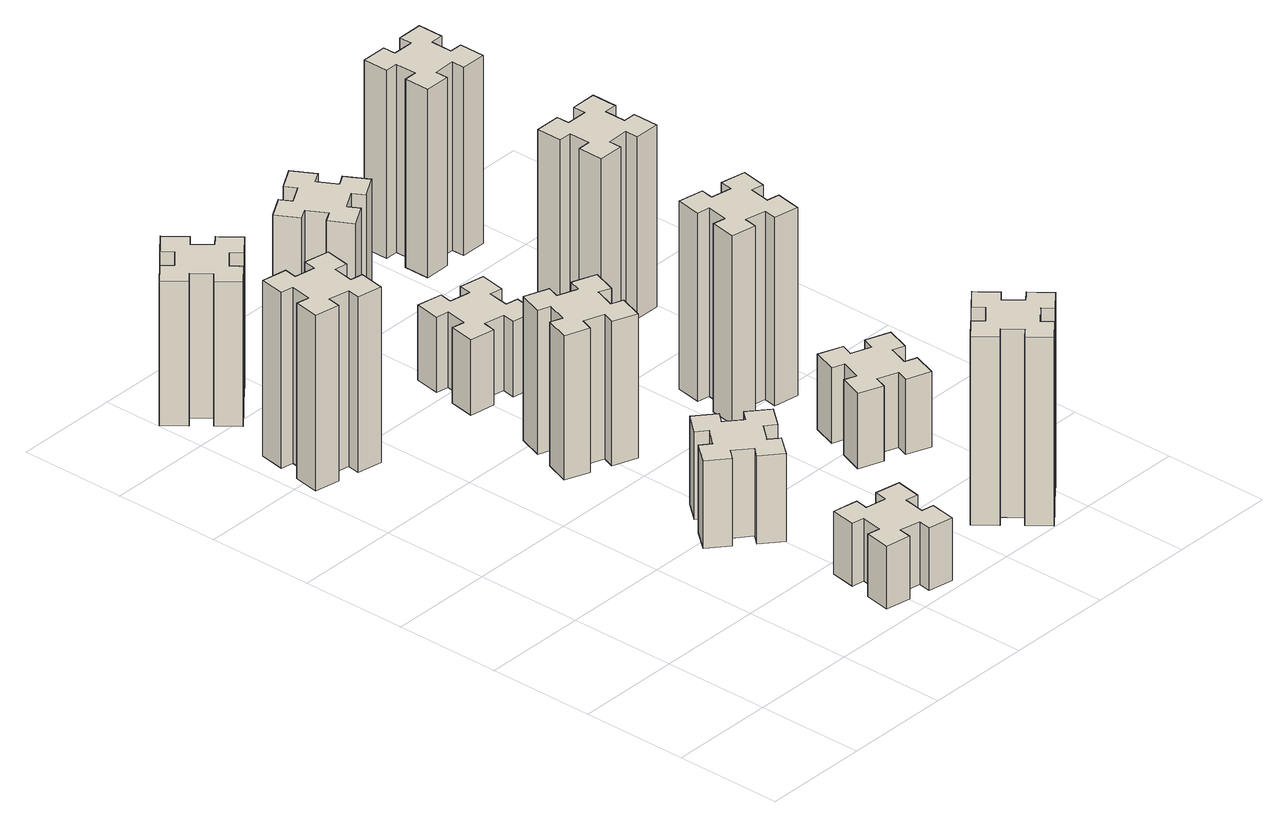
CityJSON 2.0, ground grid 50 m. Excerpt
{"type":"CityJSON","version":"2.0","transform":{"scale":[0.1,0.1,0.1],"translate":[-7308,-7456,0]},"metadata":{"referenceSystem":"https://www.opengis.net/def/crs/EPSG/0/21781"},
"CityObjects":{
"building1":{"type":"Building","attributes":{"class":"1000","function":"1000","usage":"1000","yearOfConstruction":2016,"roofType":"1000","measuredHeight":84,"storeysAboveGround":30,"storeysBelowGround":0},"geometry":[{"type":"Solid","lod":"1","boundaries":[[[[0,1,2,3,4,5,6,7,8,9,10,11,12,13,14,15,16,17,18,19]],[[17,16,20,21]],[[16,15,22,20]],[[15,14,23,22]],[[14,13,24,23]],[[13,12,25,24]],[[12,11,26,25]],[[11,10,27,26]],[[10,9,28,27]],[[9,8,29,28]],[[8,7,30,29]],[[7,6,31,30]],[[6,5,32,31]],[[5,4,33,32]],[[4,3,34,33]],[[3,2,35,34]],[[2,1,36,35]],[[1,0,37,36]],[[0,19,38,37]],[[19,18,39,38]],[[18,17,21,39]],[[24,25,26,27,28,29,30,31,32,33,34,35,36,37,38,39,21,20,22,23]]]]}]},
"building2":{"type":"Building","attributes":{"class":"1000","function":"1000","usage":"1000","yearOfConstruction":2016,"roofType":"1000","measuredHeight":30,"storeysAboveGround":30,"storeysBelowGround":0},"geometry":[{"type":"Solid","lod":"1","boundaries":[[[[40,41,42,43,44,45,46,47,48,49,50,51,52,53,54,55,56,57,58,59]],[[57,56,60,61]],[[56,55,62,60]],[[55,54,63,62]],[[54,53,64,63]],[[53,52,65,64]],[[52,51,66,65]],[[51,50,67,66]],[[50,49,68,67]],[[49,48,69,68]],[[48,47,70,69]],[[47,46,71,70]],[[46,45,72,71]],[[45,44,73,72]],[[44,43,74,73]],[[43,42,75,74]],[[42,41,76,75]],[[41,40,77,76]],[[40,59,78,77]],[[59,58,79,78]],[[58,57,61,79]],[[64,65,66,67,68,69,70,71,72,73,74,75,76,77,78,79,61,60,62,63]]]]}]},
"building3":{"type":"Building","attributes":{"class":"1000","function":"1000","usage":"1000","yearOfConstruction":2016,"roofType":"1000","measuredHeight":69,"storeysAboveGround":30,"storeysBelowGround":0},"geometry":[{"type":"Solid","lod":"1","boundaries":[[[[80,81,82,83,84,85,86,87,88,89,90,91,92,93,94,95,96,97,98,99]],[[97,96,100,101]],[[96,95,102,100]],[[95,94,103,102]],[[94,93,104,103]],[[93,92,105,104]],[[92,91,106,105]],[[91,90,107,106]],[[90,89,108,107]],[[89,88,109,108]],[[88,87,110,109]],[[87,86,111,110]],[[86,85,112,111]],[[85,84,113,112]],[[84,83,114,113]],[[83,82,115,114]],[[82,81,116,115]],[[81,80,117,116]],[[80,99,118,117]],[[99,98,119,118]],[[98,97,101,119]],[[104,105,106,107,108,109,110,111,112,113,114,115,116,117,118,119,101,100,102,103]]]]}]},
"building4":{"type":"Building","attributes":{"class":"1000","function":"1000","usage":"1000","yearOfConstruction":2016,"roofType":"1000","measuredHeight":42,"storeysAboveGround":30,"storeysBelowGround":0},"geometry":[{"type":"Solid","lod":"1","boundaries":[[[[120,121,122,123,124,125,126,127,128,129,130,131,132,133,134,135,136,137,138,139]],[[137,136,140,141]],[[136,135,142,140]],[[135,134,143,142]],[[134,133,144,143]],[[133,132,145,144]],[[132,131,146,145]],[[131,130,147,146]],[[130,129,148,147]],[[129,128,149,148]],[[128,127,150,149]],[[127,126,151,150]],[[126,125,152,151]],[[125,124,153,152]],[[124,123,154,153]],[[123,122,155,154]],[[122,121,156,155]],[[121,120,157,156]],[[120,139,158,157]],[[139,138,159,158]],[[138,137,141,159]],[[144,145,146,147,148,149,150,151,152,153,154,155,156,157,158,159,141,140,142,143]]]]}]},
"building5":{"type":"Building","attributes":{"class":"1000","function":"1000","usage":"1000","yearOfConstruction":2016,"roofType":"1000","measuredHeight":69,"storeysAboveGround":30,"storeysBelowGround":0},"geometry":[{"type":"Solid","lod":"1","boundaries":[[[[160,161,162,163,164,165,166,167,168,169,170,171,172,173,174,175,176,177,178,179]],[[177,176,180,181]],[[176,175,182,180]],[[175,174,183,182]],[[174,173,184,183]],[[173,172,185,184]],[[172,171,186,185]],[[171,170,187,186]],[[170,169,188,187]],[[169,168,189,188]],[[168,167,190,189]],[[167,166,191,190]],[[166,165,192,191]],[[165,164,193,192]],[[164,163,194,193]],[[163,162,195,194]],[[162,161,196,195]],[[161,160,197,196]],[[160,179,198,197]],[[179,178,199,198]],[[178,177,181,199]],[[184,185,186,187,188,189,190,191,192,193,194,195,196,197,198,199,181,180,182,183]]]]}]},
"building6":{"type":"Building","attributes":{"class":"1000","function":"1000","usage":"1000","yearOfConstruction":2016,"roofType":"1000","measuredHeight":36,"storeysAboveGround":30,"storeysBelowGround":0},"geometry":[{"type":"Solid","lod":"1","boundaries":[[[[200,201,202,203,204,205,206,207,208,209,210,211,212,213,214,215,216,217,218,219]],[[217,216,220,221]],[[216,215,222,220]],[[215,214,223,222]],[[214,213,224,223]],[[213,212,225,224]],[[212,211,226,225]],[[211,210,227,226]],[[210,209,228,227]],[[209,208,229,228]],[[208,207,230,229]],[[207,206,231,230]],[[206,205,232,231]],[[205,204,233,232]],[[204,203,234,233]],[[203,202,235,234]],[[202,201,236,235]],[[201,200,237,236]],[[200,219,238,237]],[[219,218,239,238]],[[218,217,221,239]],[[224,225,226,227,228,229,230,231,232,233,234,235,236,237,238,239,221,220,222,223]]]]}]},
"building7":{"type":"Building","attributes":{"class":"1000","function":"1000","usage":"1000","yearOfConstruction":2016,"roofType":"1000","measuredHeight":90,"storeysAboveGround":30,"storeysBelowGround":0},"geometry":[{"type":"Solid","lod":"1","boundaries":[[[[240,241,242,243,244,245,246,247,248,249,250,251,252,253,254,255,256,257,258,259]],[[257,256,260,261]],[[256,255,262,260]],[[255,254,263,262]],[[254,253,264,263]],[[253,252,265,264]],[[252,251,266,265]],[[251,250,267,266]],[[250,249,268,267]],[[249,248,269,268]],[[248,247,270,269]],[[247,246,271,270]],[[246,245,272,271]],[[245,244,273,272]],[[244,243,274,273]],[[243,242,275,274]],[[242,241,276,275]],[[241,240,277,276]],[[240,259,278,277]],[[259,258,279,278]],[[258,257,261,279]],[[264,265,266,267,268,269,270,271,272,273,274,275,276,277,278,279,261,260,262,263]]]]}]},
"building8":{"type":"Building","attributes":{"class":"1000","function":"1000","usage":"1000","yearOfConstruction":2016,"roofType":"1000","measuredHeight":63,"storeysAboveGround":30,"storeysBelowGround":0},"geometry":[{"type":"Solid","lod":"1","boundaries":[[[[280,281,282,283,284,285,286,287,288,289,290,291,292,293,294,295,296,297,298,299]],[[297,296,300,301]],[[296,295,302,300]],[[295,294,303,302]],[[294,293,304,303]],[[293,292,305,304]],[[292,291,306,305]],[[291,290,307,306]],[[290,289,308,307]],[[289,288,309,308]],[[288,287,310,309]],[[287,286,311,310]],[[286,285,312,311]],[[285,284,313,312]],[[284,283,314,313]],[[283,282,315,314]],[[282,281,316,315]],[[281,280,317,316]],[[280,299,318,317]],[[299,298,319,318]],[[298,297,301,319]],[[304,305,306,307,308,309,310,311,312,313,314,315,316,317,318,319,301,300,302,303]]]]}]},
"building9":{"type":"Building","attributes":{"class":"1000","function":"1000","usage":"1000","yearOfConstruction":2016,"roofType":"1000","measuredHeight":36,"storeysAboveGround":30,"storeysBelowGround":0},"geometry":[{"type":"Solid","lod":"1","boundaries":[[[[320,321,322,323,324,325,326,327,328,329,330,331,332,333,334,335,336,337,338,339]],[[337,336,340,341]],[[336,335,342,340]],[[335,334,343,342]],[[334,333,344,343]],[[333,332,345,344]],[[332,331,346,345]],[[331,330,347,346]],[[330,329,348,347]],[[329,328,349,348]],[[328,327,350,349]],[[327,326,351,350]],[[326,325,352,351]],[[325,324,353,352]],[[324,323,354,353]],[[323,322,355,354]],[[322,321,356,355]],[[321,320,357,356]],[[320,339,358,357]],[[339,338,359,358]],[[338,337,341,359]],[[344,345,346,347,348,349,350,351,352,353,354,355,356,357,358,359,341,340,342,343]]]]}]},
"building10":{"type":"Building","attributes":{"class":"1000","function":"1000","usage":"1000","yearOfConstruction":2016,"roofType":"1000","measuredHeight":90,"storeysAboveGround":30,"storeysBelowGround":0},"geometry":[{"type":"Solid","lod":"1","boundaries":[[[[360,361,362,363,364,365,366,367,368,369,370,371,372,373,374,375,376,377,378,379]],[[377,376,380,381]],[[376,375,382,380]],[[375,374,383,382]],[[374,373,384,383]],[[373,372,385,384]],[[372,371,386,385]],[[371,370,387,386]],[[370,369,388,387]],[[369,368,389,388]],[[368,367,390,389]],[[367,366,391,390]],[[366,365,392,391]],[[365,364,393,392]],[[364,363,394,393]],[[363,362,395,394]],[[362,361,396,395]],[[361,360,397,396]],[[360,379,398,397]],[[379,378,399,398]],[[378,377,381,399]],[[384,385,386,387,388,389,390,391,392,393,394,395,396,397,398,399,381,380,382,383]]]]}]},
"building11":{"type":"Building","attributes":{"class":"1000","function":"1000","usage":"1000","yearOfConstruction":2016,"roofType":"1000","measuredHeight":87,"storeysAboveGround":30,"storeysBelowGround":0},"geometry":[{"type":"Solid","lod":"1","boundaries":[[[[400,401,402,403,404,405,406,407,408,409,410,411,412,413,414,415,416,417,418,419]],[[417,416,420,421]],[[416,415,422,420]],[[415,414,423,422]],[[414,413,424,423]],[[413,412,425,424]],[[412,411,426,425]],[[411,410,427,426]],[[410,409,428,427]],[[409,408,429,428]],[[408,407,430,429]],[[407,406,431,430]],[[406,405,432,431]],[[405,404,433,432]],[[404,403,434,433]],[[403,402,435,434]],[[402,401,436,435]],[[401,400,437,436]],[[400,419,438,437]],[[419,418,439,438]],[[418,417,421,439]],[[424,425,426,427,428,429,430,431,432,433,434,435,436,437,438,439,421,420,422,423]]]]}]},
"building12":{"type":"Building","attributes":{"class":"1000","function":"1000","usage":"1000","yearOfConstruction":2016,"roofType":"1000","measuredHeight":90,"storeysAboveGround":30,"storeysBelowGround":0},"geometry":[{"type":"Solid","lod":"1","boundaries":[[[[440,441,442,443,444,445,446,447,448,449,450,451,452,453,454,455,456,457,458,459]],[[457,456,460,461]],[[456,455,462,460]],[[455,454,463,462]],[[454,453,464,463]],[[453,452,465,464]],[[452,451,466,465]],[[451,450,467,466]],[[450,449,468,467]],[[449,448,469,468]],[[448,447,470,469]],[[447,446,471,470]],[[446,445,472,471]],[[445,444,473,472]],[[444,443,474,473]],[[443,442,475,474]],[[442,441,476,475]],[[441,440,477,476]],[[440,459,478,477]],[[459,458,479,478]],[[458,457,461,479]],[[464,465,466,467,468,469,470,471,472,473,474,475,476,477,478,479,461,460,462,463]]]]}]}
},
"vertices":[
[146,2634,0],[128,2535,0],[69,2546,0],[48,2427,0],[167,2407,0],[177,2466,0],[275,2448,0],[265,2389,0],[383,2368,0],[404,2487,0],[345,2497,0],[362,2595,0],[421,2585,0],[442,2703,0],[324,2724,0],[314,2665,0],[215,2682,0],[226,2741,0],[107,2762,0],[87,2644,0],[215,2682,840],[226,2741,840],[314,2665,840],[324,2724,840],[442,2703,840],[421,2585,840],[362,2595,840],[345,2497,840],[404,2487,840],[383,2368,840],[265,2389,840],[275,2448,840],[177,2466,840],[167,2407,840],[48,2427,840],[69,2546,840],[128,2535,840],[146,2634,840],[87,2644,840],[107,2762,840],
[986,314,0],[968,215,0],[909,226,0],[888,107,0],[1007,87,0],[1017,146,0],[1115,128,0],[1105,69,0],[1223,48,0],[1244,167,0],[1185,177,0],[1202,275,0],[1261,265,0],[1282,383,0],[1164,404,0],[1154,345,0],[1055,362,0],[1066,421,0],[947,442,0],[927,324,0],[1055,362,300],[1066,421,300],[1154,345,300],[1164,404,300],[1282,383,300],[1261,265,300],[1202,275,300],[1185,177,300],[1244,167,300],[1223,48,300],[1105,69,300],[1115,128,300],[1017,146,300],[1007,87,300],[888,107,300],[909,226,300],[968,215,300],[986,314,300],[927,324,300],[947,442,300],
[278,3089,0],[354,3153,0],[393,3107,0],[485,3184,0],[408,3276,0],[362,3238,0],[297,3314,0],[343,3353,0],[266,3445,0],[174,3368,0],[213,3322,0],[136,3257,0],[98,3303,0],[6,3226,0],[83,3134,0],[129,3173,0],[193,3096,0],[147,3058,0],[224,2966,0],[316,3043,0],[193,3096,690],[147,3058,690],[129,3173,690],[83,3134,690],[6,3226,690],[98,3303,690],[136,3257,690],[213,3322,690],[174,3368,690],[266,3445,690],[343,3353,690],[297,3314,690],[362,3238,690],[408,3276,690],[485,3184,690],[393,3107,690],[354,3153,690],[278,3089,690],[316,3043,690],[224,2966,690],
[1037,876,0],[1102,953,0],[1148,914,0],[1225,1006,0],[1133,1083,0],[1094,1037,0],[1018,1102,0],[1056,1148,0],[964,1225,0],[887,1133,0],[933,1094,0],[869,1018,0],[823,1056,0],[746,964,0],[838,887,0],[876,933,0],[953,869,0],[914,823,0],[1006,746,0],[1083,838,0],[953,869,420],[914,823,420],[876,933,420],[838,887,420],[746,964,420],[823,1056,420],[869,1018,420],[933,1094,420],[887,1133,420],[964,1225,420],[1056,1148,420],[1018,1102,420],[1094,1037,420],[1133,1083,420],[1225,1006,420],[1148,914,420],[1102,953,420],[1037,876,420],[1083,838,420],[1006,746,420],
[1072,1741,0],[1106,1835,0],[1162,1814,0],[1203,1927,0],[1090,1968,0],[1070,1912,0],[976,1946,0],[997,2002,0],[884,2043,0],[843,1930,0],[899,1910,0],[865,1816,0],[809,1837,0],[767,1724,0],[880,1683,0],[901,1739,0],[995,1705,0],[974,1649,0],[1087,1607,0],[1128,1720,0],[995,1705,690],[974,1649,690],[901,1739,690],[880,1683,690],[767,1724,690],[809,1837,690],[865,1816,690],[899,1910,690],[843,1930,690],[884,2043,690],[997,2002,690],[976,1946,690],[1070,1912,690],[1090,1968,690],[1203,1927,690],[1162,1814,690],[1106,1835,690],[1072,1741,690],[1128,1720,690],[1087,1607,690],
[1017,2366,0],[1115,2348,0],[1105,2289,0],[1223,2268,0],[1244,2387,0],[1185,2397,0],[1202,2495,0],[1261,2485,0],[1282,2603,0],[1164,2624,0],[1154,2565,0],[1055,2582,0],[1066,2641,0],[947,2662,0],[927,2544,0],[986,2534,0],[968,2435,0],[909,2446,0],[888,2327,0],[1007,2307,0],[968,2435,360],[909,2446,360],[986,2534,360],[927,2544,360],[947,2662,360],[1066,2641,360],[1055,2582,360],[1154,2565,360],[1164,2624,360],[1282,2603,360],[1261,2485,360],[1202,2495,360],[1185,2397,360],[1244,2387,360],[1223,2268,360],[1105,2289,360],[1115,2348,360],[1017,2366,360],[1007,2307,360],[888,2327,360],
[1858,129,0],[1934,193,0],[1973,147,0],[2065,224,0],[1988,316,0],[1942,278,0],[1877,354,0],[1923,393,0],[1846,485,0],[1754,408,0],[1793,362,0],[1716,297,0],[1678,343,0],[1586,266,0],[1663,174,0],[1709,213,0],[1773,136,0],[1727,98,0],[1804,6,0],[1896,83,0],[1773,136,900],[1727,98,900],[1709,213,900],[1663,174,900],[1586,266,900],[1678,343,900],[1716,297,900],[1793,362,900],[1754,408,900],[1846,485,900],[1923,393,900],[1877,354,900],[1942,278,900],[1988,316,900],[2065,224,900],[1973,147,900],[1934,193,900],[1858,129,900],[1896,83,900],[1804,6,900],
[1106,3217,0],[1056,3304,0],[1108,3334,0],[1048,3438,0],[944,3378,0],[974,3326,0],[887,3276,0],[857,3328,0],[753,3268,0],[813,3164,0],[865,3194,0],[915,3107,0],[863,3077,0],[923,2973,0],[1027,3033,0],[997,3085,0],[1084,3135,0],[1114,3083,0],[1218,3143,0],[1158,3247,0],[1084,3135,630],[1114,3083,630],[997,3085,630],[1027,3033,630],[923,2973,630],[863,3077,630],[915,3107,630],[865,3194,630],[813,3164,630],[753,3268,630],[857,3328,630],[887,3276,630],[974,3326,630],[944,3378,630],[1048,3438,630],[1108,3334,630],[1056,3304,630],[1106,3217,630],[1158,3247,630],[1218,3143,630],
[1741,899,0],[1835,865,0],[1814,809,0],[1927,767,0],[1968,880,0],[1912,901,0],[1946,995,0],[2002,974,0],[2043,1087,0],[1930,1128,0],[1910,1072,0],[1816,1106,0],[1837,1162,0],[1724,1203,0],[1683,1090,0],[1739,1070,0],[1705,976,0],[1649,997,0],[1607,884,0],[1720,843,0],[1705,976,360],[1649,997,360],[1739,1070,360],[1683,1090,360],[1724,1203,360],[1837,1162,360],[1816,1106,360],[1910,1072,360],[1930,1128,360],[2043,1087,360],[2002,974,360],[1946,995,360],[1912,901,360],[1968,880,360],[1927,767,360],[1814,809,360],[1835,865,360],[1741,899,360],[1720,843,360],[1607,884,360],
[1657,1526,0],[1755,1508,0],[1745,1449,0],[1863,1428,0],[1884,1547,0],[1825,1557,0],[1842,1655,0],[1901,1645,0],[1922,1763,0],[1804,1784,0],[1794,1725,0],[1695,1742,0],[1706,1801,0],[1587,1822,0],[1567,1704,0],[1626,1694,0],[1608,1595,0],[1549,1606,0],[1528,1487,0],[1647,1467,0],[1608,1595,900],[1549,1606,900],[1626,1694,900],[1567,1704,900],[1587,1822,900],[1706,1801,900],[1695,1742,900],[1794,1725,900],[1804,1784,900],[1922,1763,900],[1901,1645,900],[1842,1655,900],[1825,1557,900],[1884,1547,900],[1863,1428,900],[1745,1449,900],[1755,1508,900],[1657,1526,900],[1647,1467,900],[1528,1487,900],
[1875,2575,0],[1775,2575,0],[1775,2635,0],[1655,2635,0],[1655,2515,0],[1715,2515,0],[1715,2415,0],[1655,2415,0],[1655,2295,0],[1775,2295,0],[1775,2355,0],[1875,2355,0],[1875,2295,0],[1995,2295,0],[1995,2415,0],[1935,2415,0],[1935,2515,0],[1995,2515,0],[1995,2635,0],[1875,2635,0],[1935,2515,870],[1995,2515,870],[1935,2415,870],[1995,2415,870],[1995,2295,870],[1875,2295,870],[1875,2355,870],[1775,2355,870],[1775,2295,870],[1655,2295,870],[1655,2415,870],[1715,2415,870],[1715,2515,870],[1655,2515,870],[1655,2635,870],[1775,2635,870],[1775,2575,870],[1875,2575,870],[1875,2635,870],[1995,2635,870],
[1675,3195,0],[1775,3195,0],[1775,3135,0],[1895,3135,0],[1895,3255,0],[1835,3255,0],[1835,3355,0],[1895,3355,0],[1895,3475,0],[1775,3475,0],[1775,3415,0],[1675,3415,0],[1675,3475,0],[1555,3475,0],[1555,3355,0],[1615,3355,0],[1615,3255,0],[1555,3255,0],[1555,3135,0],[1675,3135,0],[1615,3255,900],[1555,3255,900],[1615,3355,900],[1555,3355,900],[1555,3475,900],[1675,3475,900],[1675,3415,900],[1775,3415,900],[1775,3475,900],[1895,3475,900],[1895,3355,900],[1835,3355,900],[1835,3255,900],[1895,3255,900],[1895,3135,900],[1775,3135,900],[1775,3195,900],[1675,3195,900],[1675,3135,900],[1555,3135,900]
]}
